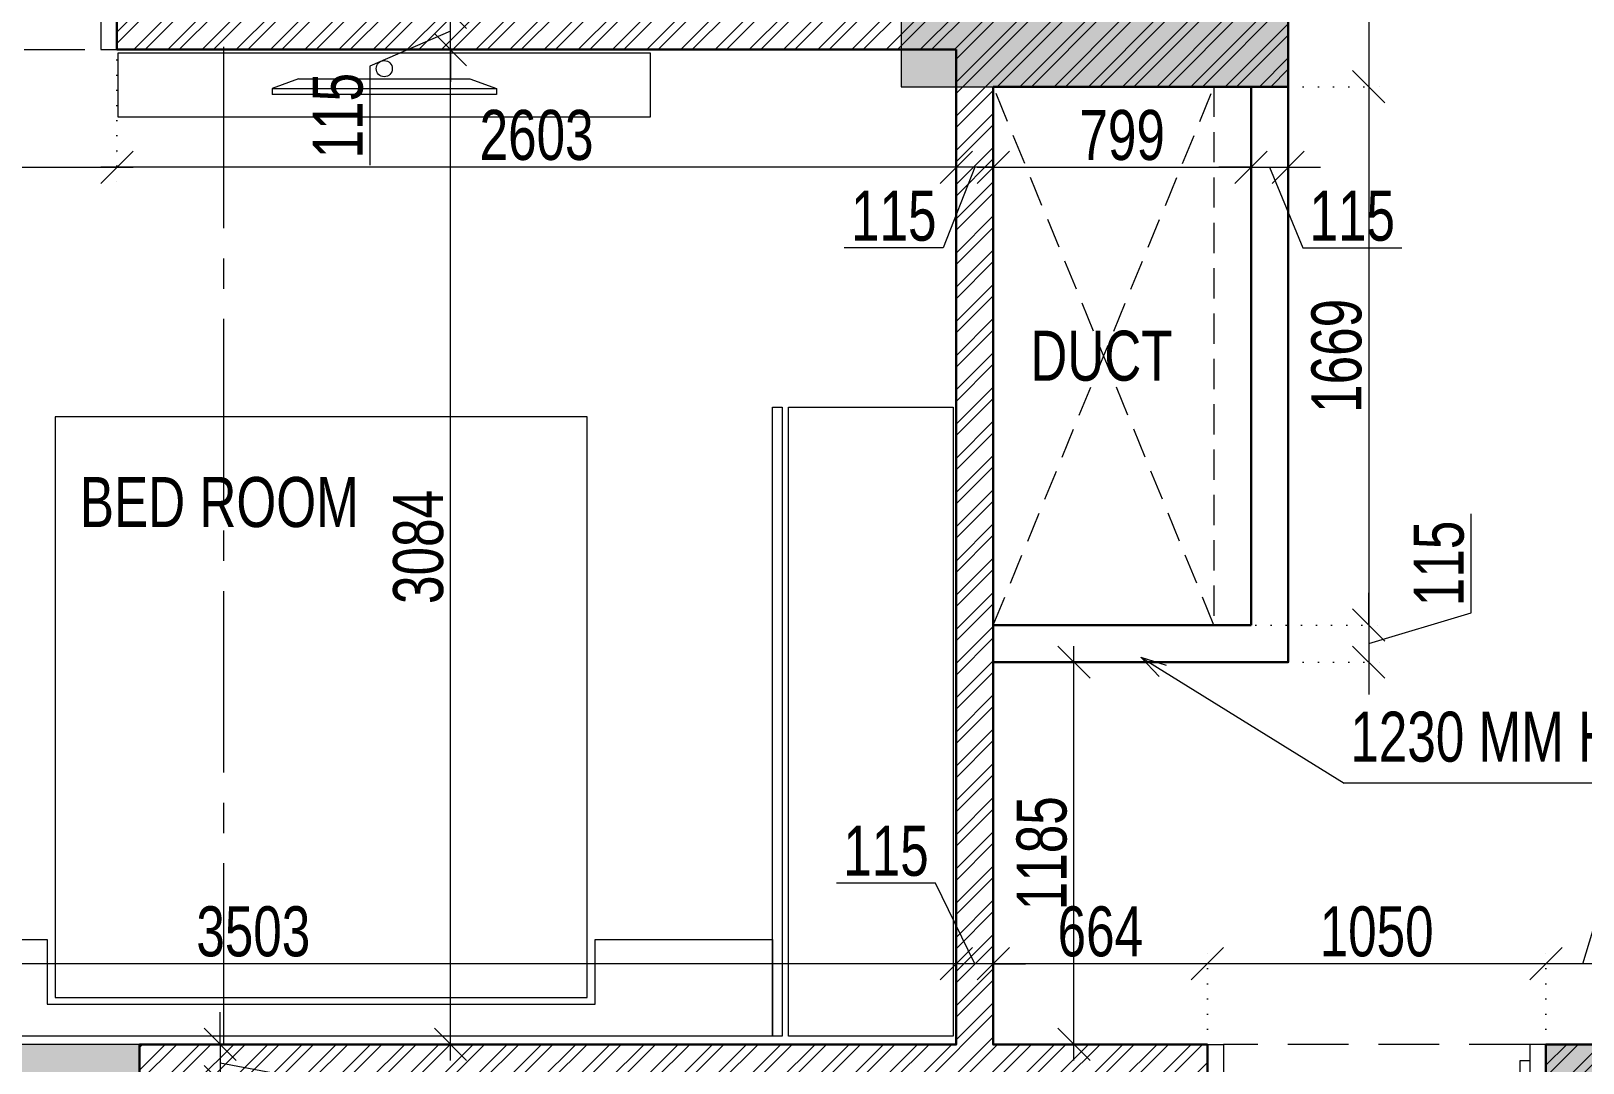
# Model space of a CAD drawing. Header units: inches. Extents: x 785882 to 928568, y 496782 to 576896.
# Drawn here: x 868836 to 873649, y 542345 to 545544 of the extents above; entities that cross this region are included whole.
import ezdxf
from ezdxf.enums import TextEntityAlignment as Align

# ---------------------------------------------------------------- set-up
doc = ezdxf.new("R2010")
doc.units = ezdxf.units.IN
doc.header["$LTSCALE"] = 750
doc.header["$MEASUREMENT"] = 0
for name, pattern in [('CENTER', [2, 1.25, -0.25, 0.25, -0.25]), ('CENTER2', [1.125, 0.75, -0.125, 0.125, -0.125]), ('DOT', [0.25, 0, -0.25]), ('HIDDEN', [0.375, 0.25, -0.125]), ('HIDDEN2', [0.1875, 0.125, -0.0625])]:
    doc.linetypes.add(name, pattern=pattern)
for name, color, linetype, lineweight in [('COLUMN', 5, 'Continuous', 13), ('DIMENSION WORKING-MSA', 222, 'Continuous', 13), ('DOOR-MSA', 50, 'Continuous', 13), ('DOTTED LINE-MSA', 3, 'HIDDEN2', 13), ('ELE-01-MSA', 7, 'Continuous', 30), ('FURNITURE-MSA', 251, 'Continuous', 5), ('SECTION LINE', 14, 'CENTER', 9), ('TEXT DETAIL-MSA', 212, 'Continuous', 13), ('TEXT ROOM NAME-MSA', 210, 'Continuous', 13), ('WALL HATCH-MSA', 251, 'Continuous', 9), ('WALL-MSA', 32, 'Continuous', 30), ('WINDOW-MSA', 50, 'Continuous', 13)]:
    doc.layers.add(name, color=color, linetype=linetype, lineweight=lineweight)
doc.layers.add('R.C.C HATCH-MSA', color=250, linetype='Continuous')
doc.styles.add('125', font='swisscl.ttf', dxfattribs={"height": 125})
doc.styles.add('AR', font='swisscl.ttf')
doc.styles.add('ARIAL', font='swisscl.ttf', dxfattribs={"height": 360})
doc.styles.add('Arial-Reg', font='swisscl.ttf', dxfattribs={"height": 155})
doc.styles.add('MtXpl_Swis721_LtCn_B', font='swisscl.ttf')
doc.dimstyles.new('100 K.T', dxfattribs={"dimtxt": 360, "dimasz": 80, "dimexe": 0.18, "dimexo": 0.0625, "dimgap": 1, "dimtad": 1, "dimdec": 0, "dimzin": 0, "dimdsep": 46, "dimtxsty": 'ARIAL', "dimblk": 'DOT', "dimcen": 0.09, "dimse1": 1, "dimse2": 1, "dimclrd": 50, "dimclrt": 256, "dimadec": 0, "dimazin": 0, "dimtfac": 1, "dimtdec": 0, "dimtofl": 0, "dimtmove": 1, "dimatfit": 0, "dimfxl": 1, "dimtolj": 1, "dimtzin": 0, "dimlwd": -1, "dimarcsym": 0})
doc.dimstyles.new('WORKING DIM', dxfattribs={"dimtxt": 155, "dimasz": 100, "dimexe": 50, "dimexo": 0, "dimgap": 20, "dimtad": 1, "dimdec": 0, "dimzin": 0, "dimdsep": 46, "dimtxsty": 'AR', "dimblk": 'OBLIQUE', "dimcen": 0.09, "dimdle": 50, "dimclrd": 256, "dimclre": 250, "dimclrt": 256, "dimadec": 0, "dimazin": 0, "dimtfac": 1, "dimtdec": 0, "dimtofl": 0, "dimtmove": 1, "dimatfit": 0, "dimfxl": 1, "dimtolj": 1, "dimtzin": 0, "dimlwd": -1, "dimlwe": -1, "dimarcsym": 0})

# ---------------------------------------------------------------- blocks, each defined once
blk = doc.blocks.new('BLOCK-G & H TYPICAL COLOUMN')
at = {"layer": 'R.C.C HATCH-MSA'}
h = blk.add_hatch(color=256, dxfattribs=at)
h.dxf.hatch_style = 1
h.paths.add_polyline_path([(172697.62, -104207.75), (172688.57, -104207.75), (172688.57, -104255), (172697.62, -104255)])
h.paths.add_polyline_path([(172327.12, -104207.75), (172336.18, -104207.75), (172336.18, -104255), (172327.12, -104255)])
h.paths.add_polyline_path([(172819.88, -104207.75), (172819.88, -104216.81), (172867.12, -104216.81), (172867.12, -104207.75)])
h.paths.add_polyline_path([(172204.87, -104207.75), (172204.87, -104216.81), (172157.62, -104216.81), (172157.62, -104207.75)])
h.paths.add_polyline_path([(172561.18, -104240.06), (172552.12, -104240.06), (172552.12, -104287.31), (172561.18, -104287.31)])
h.paths.add_polyline_path([(172463.57, -104240.06), (172472.62, -104240.06), (172472.62, -104287.31), (172463.57, -104287.31)])
h.paths.add_polyline_path([(172177.87, -104422.2), (172177.87, -104431.25), (172130.62, -104431.25), (172130.62, -104422.2)])
h.paths.add_polyline_path([(172894.12, -104422.2), (172894.12, -104431.25), (172846.88, -104431.25), (172846.88, -104422.2)])
h.paths.add_polyline_path([(172336.12, -104486.75), (172336.12, -104495.81), (172288.87, -104495.81), (172288.87, -104486.75)])
h.paths.add_polyline_path([(172202.62, -104543.75), (172202.62, -104552.81), (172155.37, -104552.81), (172155.37, -104543.75)])
h.paths.add_polyline_path([(172822.13, -104543.75), (172822.13, -104552.81), (172869.37, -104552.81), (172869.37, -104543.75)])
h.paths.add_polyline_path([(172516.9, -104495.81), (172507.85, -104495.81), (172507.85, -104448.56), (172516.9, -104448.56)])
h.paths.add_polyline_path([(172697.62, -104104.25), (172688.57, -104104.25), (172688.57, -104057.01), (172697.62, -104057.01)])
h.paths.add_polyline_path([(172327.12, -104104.25), (172336.18, -104104.25), (172336.18, -104057.01), (172327.12, -104057.01)])
h.paths.add_polyline_path([(172819.88, -104104.25), (172819.88, -104095.2), (172867.12, -104095.2), (172867.12, -104104.25)])
h.paths.add_polyline_path([(172204.87, -104104.25), (172204.87, -104095.2), (172157.62, -104095.2), (172157.62, -104104.25)])
h.paths.add_polyline_path([(172561.18, -104071.94), (172552.12, -104071.94), (172552.12, -104024.7), (172561.18, -104024.7)])
h.paths.add_polyline_path([(172463.57, -104071.94), (172472.62, -104071.94), (172472.62, -104024.7), (172463.57, -104024.7)])
h.paths.add_polyline_path([(172177.87, -103889.81), (172177.87, -103880.75), (172130.62, -103880.75), (172130.62, -103889.81)])
h.paths.add_polyline_path([(172894.12, -103889.81), (172894.12, -103880.75), (172846.88, -103880.75), (172846.88, -103889.81)])
h.paths.add_polyline_path([(172336.12, -103825.25), (172336.12, -103816.2), (172288.87, -103816.2), (172288.87, -103825.25)])
h.paths.add_polyline_path([(172202.62, -103768.25), (172202.62, -103759.2), (172155.37, -103759.2), (172155.37, -103768.25)])
h.paths.add_polyline_path([(172822.13, -103768.25), (172822.13, -103759.2), (172869.37, -103759.2), (172869.37, -103768.25)])
h.paths.add_polyline_path([(172516.9, -103816.2), (172507.85, -103816.2), (172507.85, -103863.44), (172516.9, -103863.44)])
h.paths.add_polyline_path([(172548.37, -103699.31), (172548.37, -103690.25), (172595.62, -103690.25), (172595.62, -103699.31)])
h.paths.add_polyline_path([(172476.37, -103699.31), (172476.37, -103690.25), (172429.13, -103690.25), (172429.13, -103699.31)])
h.paths.add_polyline_path([(172726.82, -103612.31), (172726.82, -103603.25), (172774.06, -103603.25), (172774.06, -103612.31)])
h.paths.add_polyline_path([(172297.93, -103612.31), (172297.93, -103603.25), (172250.69, -103603.25), (172250.69, -103612.31)])
h.paths.add_polyline_path([(172920.37, -103523.81), (172920.37, -103514.75), (172857.56, -103514.75), (172857.56, -103523.81)])
h.paths.add_polyline_path([(172104.37, -103523.81), (172104.37, -103514.75), (172167.19, -103514.75), (172167.19, -103523.81)])
h.paths.add_polyline_path([(172476.37, -103492.94), (172467.32, -103492.94), (172467.32, -103445.7), (172476.37, -103445.7)])
h.paths.add_polyline_path([(172548.37, -103492.94), (172557.43, -103492.94), (172557.43, -103445.7), (172548.37, -103445.7)])
h.paths.add_polyline_path([(172663.43, -103454.75), (172759.5, -103454.75), (172759.5, -103349.7), (172663.43, -103349.7), (172663.43, -103358.75), (172750.44, -103358.75), (172750.44, -103445.7), (172663.43, -103445.7)])
h.paths.add_polyline_path([(172361.32, -103454.75), (172265.25, -103454.75), (172265.25, -103349.7), (172361.32, -103349.7), (172361.32, -103358.75), (172274.31, -103358.75), (172274.31, -103445.7), (172361.32, -103445.7)])
h.paths.add_polyline_path([(172428.37, -103358.75), (172419.32, -103358.75), (172419.32, -103311.51), (172428.37, -103311.51)])
h.paths.add_polyline_path([(172428.37, -103132.74), (172419.32, -103132.74), (172419.32, -103179.99), (172428.37, -103179.99)])
h.paths.add_polyline_path([(172151.62, -103286.75), (172151.62, -103277.7), (172104.37, -103277.7), (172104.37, -103286.75)])
h.paths.add_polyline_path([(172245.43, -103162.74), (172245.43, -103153.68), (172198.19, -103153.68), (172198.19, -103162.74)])
h.paths.add_polyline_path([(172428.37, -103021.25), (172419.32, -103021.25), (172419.32, -103068.5), (172428.37, -103068.5)])
h.paths.add_polyline_path([(172245.43, -102997.25), (172236.37, -102997.25), (172236.37, -103044.5), (172245.43, -103044.5)])
h.paths.add_polyline_path([(172104.37, -102997.25), (172104.37, -103006.31), (172151.62, -103006.31), (172151.62, -102997.25)])
h.paths.add_polyline_path([(172596.37, -103358.75), (172605.43, -103358.75), (172605.43, -103311.51), (172596.37, -103311.51)])
h.paths.add_polyline_path([(172596.37, -103132.74), (172605.43, -103132.74), (172605.43, -103179.99), (172596.37, -103179.99)])
h.paths.add_polyline_path([(172873.13, -103286.75), (172873.13, -103277.7), (172920.37, -103277.7), (172920.37, -103286.75)])
h.paths.add_polyline_path([(172779.32, -103162.74), (172779.32, -103153.68), (172826.56, -103153.68), (172826.56, -103162.74)])
h.paths.add_polyline_path([(172596.37, -103021.25), (172605.43, -103021.25), (172605.43, -103068.5), (172596.37, -103068.5)])
h.paths.add_polyline_path([(172779.32, -102997.25), (172788.37, -102997.25), (172788.37, -103044.5), (172779.32, -103044.5)])
h.paths.add_polyline_path([(172920.37, -102997.25), (172920.37, -103006.31), (172873.13, -103006.31), (172873.13, -102997.25)])
h.paths.add_polyline_path([(172548.37, -104612.7), (172548.37, -104621.75), (172595.62, -104621.75), (172595.62, -104612.7)])
h.paths.add_polyline_path([(172476.37, -104612.7), (172476.37, -104621.75), (172429.13, -104621.75), (172429.13, -104612.7)])
h.paths.add_polyline_path([(172297.93, -104699.7), (172297.93, -104708.75), (172250.69, -104708.75), (172250.69, -104699.7)])
h.paths.add_polyline_path([(172104.37, -104788.2), (172104.37, -104797.25), (172167.19, -104797.25), (172167.19, -104788.2)])
h.paths.add_polyline_path([(172726.82, -104699.7), (172726.82, -104708.75), (172774.06, -104708.75), (172774.06, -104699.7)])
h.paths.add_polyline_path([(172920.37, -104788.2), (172920.37, -104797.25), (172857.56, -104797.25), (172857.56, -104788.2)])
h.paths.add_polyline_path([(172476.37, -104819.06), (172467.32, -104819.06), (172467.32, -104866.31), (172476.37, -104866.31)])
h.paths.add_polyline_path([(172548.37, -104819.06), (172557.43, -104819.06), (172557.43, -104866.31), (172548.37, -104866.31)])
h.paths.add_polyline_path([(172663.43, -104857.25), (172759.5, -104857.25), (172759.5, -104962.31), (172663.43, -104962.31), (172663.43, -104953.25), (172750.44, -104953.25), (172750.44, -104866.31), (172663.43, -104866.31)])
h.paths.add_polyline_path([(172361.32, -104857.25), (172265.25, -104857.25), (172265.25, -104962.31), (172361.32, -104962.31), (172361.32, -104953.25), (172274.31, -104953.25), (172274.31, -104866.31), (172361.32, -104866.31)])
h.paths.add_polyline_path([(172428.37, -104953.25), (172419.32, -104953.25), (172419.32, -105000.5), (172428.37, -105000.5)])
h.paths.add_polyline_path([(172428.37, -105178.31), (172419.32, -105178.31), (172419.32, -105131.06), (172428.37, -105131.06)])
h.paths.add_polyline_path([(172151.62, -105025.25), (172151.62, -105034.31), (172104.37, -105034.31), (172104.37, -105025.25)])
h.paths.add_polyline_path([(172245.43, -105072.5), (172236.37, -105072.5), (172236.37, -105025.25), (172245.43, -105025.25)])
h.paths.add_polyline_path([(172428.37, -105290.75), (172419.32, -105290.75), (172419.32, -105243.51), (172428.37, -105243.51)])
h.paths.add_polyline_path([(172245.43, -105314.75), (172236.37, -105314.75), (172236.37, -105267.51), (172245.43, -105267.51)])
h.paths.add_polyline_path([(172104.37, -105277.35), (172113.43, -105277.35), (172113.43, -105314.75), (172104.37, -105314.75)])
h.paths.add_polyline_path([(172596.37, -104953.25), (172605.43, -104953.25), (172605.43, -105000.5), (172596.37, -105000.5)])
h.paths.add_polyline_path([(172596.37, -105178.31), (172605.43, -105178.31), (172605.43, -105131.06), (172596.37, -105131.06)])
h.paths.add_polyline_path([(172873.13, -105025.25), (172873.13, -105034.31), (172920.37, -105034.31), (172920.37, -105025.25)])
h.paths.add_polyline_path([(172788.37, -105025.25), (172779.32, -105025.25), (172779.32, -105072.5), (172788.37, -105072.5)])
h.paths.add_polyline_path([(172596.37, -105290.75), (172605.43, -105290.75), (172605.43, -105243.51), (172596.37, -105243.51)])
h.paths.add_polyline_path([(172779.32, -105314.75), (172788.37, -105314.75), (172788.37, -105267.51), (172779.32, -105267.51)])
h.paths.add_polyline_path([(172911.32, -105314.75), (172920.37, -105314.75), (172920.37, -105277.35), (172911.32, -105277.35)])
h.paths.add_polyline_path([(172688.63, -104486.75), (172688.63, -104495.81), (172735.87, -104495.81), (172735.87, -104486.75)])
h.paths.add_polyline_path([(172688.63, -103825.25), (172688.63, -103816.2), (172735.87, -103816.2), (172735.87, -103825.25)])
at = {"layer": 'COLUMN'}
for points in [[(172476.37, -103699.31), (172476.37, -103690.25), (172429.13, -103690.25), (172429.13, -103699.31)], [(172336.12, -103825.25), (172336.12, -103816.2), (172288.87, -103816.2), (172288.87, -103825.25)], [(172516.9, -103816.2), (172507.85, -103816.2), (172507.85, -103863.44), (172516.9, -103863.44)]]:
    blk.add_lwpolyline(points, close=True, dxfattribs=at)
blk = doc.blocks.new('_Dot')
at = {"linetype": 'ByBlock', "lineweight": -2}
blk.add_line((-0.5, 0), (-1, 0), dxfattribs=at)
at = {"linetype": 'ByBlock', "const_width": 0.5}
blk.add_lwpolyline([(-0.25, 0, 1), (0.25, 0, 1)], format="xyb", close=True, dxfattribs=at)
blk = doc.blocks.new('G$C7997B730')
at = {"layer": 'FURNITURE-MSA'}
for p, q in [((36, 1324.9, 0), (0, 1324.9, 0)), ((0, 1324.9, 0), (0, 0, 0)), ((36, 1324.9, 0), (0, 1324.9, 0)), ((92.7, 1168.8, 0), (36, 1324.9, 0)), ((36, 0, 0), (36, 1324.9, 0)), ((92.7, 1168.8, 0), (36, 1324.9, 0)), ((92.7, 156.1, 0), (92.7, 1168.8, 0)), ((92.7, 156.1, 0), (36, 0, 0)), ((36, 0, 0), (0, 0, 0))]:
    blk.add_line(p, q, dxfattribs=at)
blk = doc.blocks.new('A$Caebde61c')
at = {"layer": 'FURNITURE-MSA'}
for points in [[(5820.4, -17927.2), (5820.4, -17727.2), (7470.4, -17727.2), (7470.4, -17927.2)], [(7274.4, -20656.2), (7274.4, -18856.2), (5624.4, -18856.2), (5624.4, -20656.2)], [(7879.4, -18826.2), (7879.4, -20776.2), (7849.4, -20776.2), (7849.4, -18826.2)], [(8409.4, -18826.2), (8409.4, -20776.2), (7899.4, -20776.2), (7899.4, -18826.2)], [(5599.4, -20676.2), (7299.4, -20676.2), (7299.4, -20476.2), (7849.4, -20476.2), (7849.4, -20776.2), (5076.6, -20776.2), (5076.6, -20476.2), (5599.4, -20476.2)]]:
    blk.add_lwpolyline(points, close=True, dxfattribs=at)
blk.add_circle((6645.4, -17776.3, 0), 25, dxfattribs=at)
at = {"layer": 'FURNITURE-MSA', "xscale": -0.5248800000000008, "yscale": 0.5248800000000008, "zscale": 0.5248800000000007, "rotation": 270.0000000000001}
blk.add_blockref('G$C7997B730', (6297.7, -17856.9, 0), dxfattribs=at)
blk = doc.blocks.new('A$C37e82350')
at = {"layer": 'SECTION LINE', "linetype": 'CENTER2'}
blk.add_lwpolyline([(-2541.6, -2026.8), (-2541.6, -2083.3), (61391, -2083.3), (61391, -2039.2)], dxfattribs=at)
blk = doc.blocks.new('A$C16cd5f5f')
at = {"layer": 'WINDOW-MSA', "ltscale": 5000}
for points in [[(50, 50), (50, 850), (80, 850), (80, 50)], [(0, 0), (50, 0), (50, 115), (0, 115)], [(900, 0), (850, 0), (850, 115), (900, 115)]]:
    blk.add_lwpolyline(points, close=True, dxfattribs=at)
at = {"layer": 'WINDOW-MSA', "linetype": 'HIDDEN'}
for points in [[(50, 115), (850, 115)], [(50, 0), (850, 0)]]:
    blk.add_lwpolyline(points, dxfattribs=at)
blk = doc.blocks.new('A$C0454f6c0')
at = {"layer": 'WINDOW-MSA', "ltscale": 5000}
for points in [[(0, 1050), (0, 1000), (-115, 1000), (-115, 1050)], [(0, 0), (0, 50), (-115, 50), (-115, 0)]]:
    blk.add_lwpolyline(points, close=True, dxfattribs=at)
at = {"layer": 'WINDOW-MSA', "linetype": 'HIDDEN', "elevation": 0}
blk.add_lwpolyline([(-115, 1000), (-115, 50)], dxfattribs=at)
at = {"layer": 'WINDOW-MSA', "linetype": 'HIDDEN'}
blk.add_lwpolyline([(0, 50), (0, 1000)], dxfattribs=at)
at = {"layer": 'WINDOW-MSA', "ltscale": 5000, "elevation": 0}
blk.add_lwpolyline([(-50, 50), (-1000, 50), (-1000, 80), (-50, 80)], close=True, dxfattribs=at)
blk = doc.blocks.new('_Oblique')
at = {"color": 0, "linetype": 'ByBlock', "lineweight": -2}
blk.add_line((-0.5, -0.5), (0.5, 0.5), dxfattribs=at)
blk = doc.blocks.new('*D1963')
at = {"layer": 'Defpoints', "color": 0, "ltscale": 0.25, "transparency": 16777216}
for p in [(869422.2, 542402.8), (869422.2, 542287.8), (869422.2, 542287.8)]:
    blk.add_point(p, dxfattribs=at)
at = {"layer": 'DIMENSION WORKING-MSA', "ltscale": 0.25, "transparency": 16777216}
for p, q in [((869422.2, 542402.8), (869422.2, 542502.8)), ((869422.2, 542402.8), (869422.2, 542287.8)), ((869422.2, 542345.3), (869922.2, 542251.1)), ((869422.2, 542287.8), (869422.2, 542187.8)), ((869922.2, 542251.1), (869922.2, 541944.2))]:
    blk.add_line(p, q, dxfattribs=at)
at = {"layer": 'DIMENSION WORKING-MSA', "color": 250, "linetype": 'DOT', "ltscale": 0.25, "transparency": 16777216}
for p, q in [((869422.2, 542402.8), (869472.2, 542402.8)), ((869422.2, 542287.8), (869472.2, 542287.8))]:
    blk.add_line(p, q, dxfattribs=at)
at = {"layer": 'DIMENSION WORKING-MSA', "ltscale": 0.25, "transparency": 16777216, "xscale": 100, "yscale": 100, "zscale": 100}
for p, rotation in [((869422.2, 542402.8), 270), ((869422.2, 542287.8), 90)]:
    blk.add_blockref('_Oblique', p, dxfattribs=dict(at, rotation=rotation))
at = {"layer": 'DIMENSION WORKING-MSA', "ltscale": 0.25, "transparency": 16777216, "insert": (869823.1, 542097.7), "char_height": 155, "attachment_point": 5, "rotation": 90, "style": 'AR'}
blk.add_mtext('\\A1;115', dxfattribs=at)
blk = doc.blocks.new('*D1986')
at = {"layer": 'Defpoints', "color": 0, "ltscale": 0.25, "transparency": 16777216}
for p in [(872484.1, 542652.8), (872484.1, 542402.8), (873534.1, 542402.8)]:
    blk.add_point(p, dxfattribs=at)
at = {"layer": 'DIMENSION WORKING-MSA', "color": 250, "linetype": 'DOT', "ltscale": 0.25, "transparency": 16777216}
for p, q in [((872484.1, 542402.8), (872484.1, 542702.8)), ((873534.1, 542402.8), (873534.1, 542702.8))]:
    blk.add_line(p, q, dxfattribs=at)
at = {"layer": 'DIMENSION WORKING-MSA', "ltscale": 0.25, "transparency": 16777216}
blk.add_line((873584.1, 542652.8), (872434.1, 542652.8), dxfattribs=at)
at = {"layer": 'DIMENSION WORKING-MSA', "ltscale": 0.25, "transparency": 16777216, "xscale": 100, "yscale": 100, "zscale": 100, "rotation": 180}
blk.add_blockref('_Oblique', (872484.1, 542652.8), dxfattribs=at)
at = {"layer": 'DIMENSION WORKING-MSA', "ltscale": 0.25, "transparency": 16777216, "xscale": 100, "yscale": 100, "zscale": 100}
blk.add_blockref('_Oblique', (873534.1, 542652.8), dxfattribs=at)
at = {"layer": 'DIMENSION WORKING-MSA', "ltscale": 0.25, "transparency": 16777216, "insert": (873009.1, 542752.1), "char_height": 155, "attachment_point": 5, "style": 'AR'}
blk.add_mtext('\\A1;1050', dxfattribs=at)
blk = doc.blocks.new('*D1987')
at = {"layer": 'Defpoints', "color": 0, "ltscale": 0.25, "transparency": 16777216}
for p in [(871820.3, 542652.8), (871820.3, 542652.8), (872484.1, 542402.8)]:
    blk.add_point(p, dxfattribs=at)
at = {"layer": 'DIMENSION WORKING-MSA', "color": 250, "linetype": 'DOT', "ltscale": 0.25, "transparency": 16777216}
for p, q in [((871820.3, 542652.8), (871820.3, 542702.8)), ((872484.1, 542402.8), (872484.1, 542702.8))]:
    blk.add_line(p, q, dxfattribs=at)
at = {"layer": 'DIMENSION WORKING-MSA', "ltscale": 0.25, "transparency": 16777216}
blk.add_line((872534.1, 542652.8), (871770.3, 542652.8), dxfattribs=at)
at = {"layer": 'DIMENSION WORKING-MSA', "ltscale": 0.25, "transparency": 16777216, "xscale": 100, "yscale": 100, "zscale": 100, "rotation": 180}
blk.add_blockref('_Oblique', (871820.3, 542652.8), dxfattribs=at)
at = {"layer": 'DIMENSION WORKING-MSA', "ltscale": 0.25, "transparency": 16777216, "xscale": 100, "yscale": 100, "zscale": 100}
blk.add_blockref('_Oblique', (872484.1, 542652.8), dxfattribs=at)
at = {"layer": 'DIMENSION WORKING-MSA', "ltscale": 0.25, "transparency": 16777216, "insert": (872152.2, 542752.1), "char_height": 155, "attachment_point": 5, "style": 'AR'}
blk.add_mtext('\\A1;664', dxfattribs=at)
blk = doc.blocks.new('*D1988')
at = {"layer": 'Defpoints', "color": 0, "ltscale": 0.25, "transparency": 16777216}
for p in [(871705.3, 542652.8), (871705.3, 542402.8), (871820.3, 542402.8)]:
    blk.add_point(p, dxfattribs=at)
at = {"layer": 'DIMENSION WORKING-MSA', "ltscale": 0.25, "transparency": 16777216}
for p, q in [((871640.8, 542902.8), (871334, 542902.8)), ((871762.8, 542652.8), (871640.8, 542902.8)), ((871705.3, 542652.8), (871605.3, 542652.8)), ((871820.3, 542652.8), (871705.3, 542652.8)), ((871820.3, 542652.8), (871920.3, 542652.8))]:
    blk.add_line(p, q, dxfattribs=at)
at = {"layer": 'DIMENSION WORKING-MSA', "color": 250, "linetype": 'DOT', "ltscale": 0.25, "transparency": 16777216}
for p, q in [((871705.3, 542402.8), (871705.3, 542702.8)), ((871820.3, 542402.8), (871820.3, 542702.8))]:
    blk.add_line(p, q, dxfattribs=at)
at = {"layer": 'DIMENSION WORKING-MSA', "ltscale": 0.25, "transparency": 16777216, "xscale": 100, "yscale": 100, "zscale": 100}
blk.add_blockref('_Oblique', (871705.3, 542652.8), dxfattribs=at)
at = {"layer": 'DIMENSION WORKING-MSA', "ltscale": 0.25, "transparency": 16777216, "xscale": 100, "yscale": 100, "zscale": 100, "rotation": 180}
blk.add_blockref('_Oblique', (871820.3, 542652.8), dxfattribs=at)
at = {"layer": 'DIMENSION WORKING-MSA', "ltscale": 0.25, "transparency": 16777216, "insert": (871487.4, 543001.8), "char_height": 155, "attachment_point": 5, "style": 'AR'}
blk.add_mtext('\\A1;115', dxfattribs=at)
blk = doc.blocks.new('*D1989')
at = {"layer": 'Defpoints', "color": 0, "ltscale": 0.25, "transparency": 16777216}
for p in [(868202.2, 542652.8), (868202.2, 542402.8), (871705.3, 542402.8)]:
    blk.add_point(p, dxfattribs=at)
at = {"layer": 'DIMENSION WORKING-MSA', "color": 250, "linetype": 'DOT', "ltscale": 0.25, "transparency": 16777216}
for p, q in [((868202.2, 542402.8), (868202.2, 542702.8)), ((871705.3, 542402.8), (871705.3, 542702.8))]:
    blk.add_line(p, q, dxfattribs=at)
at = {"layer": 'DIMENSION WORKING-MSA', "ltscale": 0.25, "transparency": 16777216}
blk.add_line((871755.3, 542652.8), (868152.2, 542652.8), dxfattribs=at)
at = {"layer": 'DIMENSION WORKING-MSA', "ltscale": 0.25, "transparency": 16777216, "xscale": 100, "yscale": 100, "zscale": 100, "rotation": 180}
blk.add_blockref('_Oblique', (868202.2, 542652.8), dxfattribs=at)
at = {"layer": 'DIMENSION WORKING-MSA', "ltscale": 0.25, "transparency": 16777216, "xscale": 100, "yscale": 100, "zscale": 100}
blk.add_blockref('_Oblique', (871705.3, 542652.8), dxfattribs=at)
at = {"layer": 'DIMENSION WORKING-MSA', "ltscale": 0.25, "transparency": 16777216, "insert": (869525.1, 542752.2), "char_height": 155, "attachment_point": 5, "style": 'AR'}
blk.add_mtext('\\A1;3503', dxfattribs=at)
blk = doc.blocks.new('*D1941')
at = {"layer": 'Defpoints', "color": 0, "ltscale": 0.25, "transparency": 16777216}
for p in [(870136.8, 545486.8), (870136.8, 545486.8), (870136.8, 542402.8)]:
    blk.add_point(p, dxfattribs=at)
at = {"layer": 'DIMENSION WORKING-MSA', "ltscale": 0.25, "transparency": 16777216}
blk.add_line((870136.8, 542352.8), (870136.8, 545536.8), dxfattribs=at)
at = {"layer": 'DIMENSION WORKING-MSA', "color": 250, "linetype": 'DOT', "ltscale": 0.25, "transparency": 16777216}
for p, q in [((870136.8, 545486.8), (870186.8, 545486.8)), ((870136.8, 542402.8), (870186.8, 542402.8))]:
    blk.add_line(p, q, dxfattribs=at)
at = {"layer": 'DIMENSION WORKING-MSA', "ltscale": 0.25, "transparency": 16777216, "xscale": 100, "yscale": 100, "zscale": 100}
for p, rotation in [((870136.8, 545486.8), 90), ((870136.8, 542402.8), 270)]:
    blk.add_blockref('_Oblique', p, dxfattribs=dict(at, rotation=rotation))
at = {"layer": 'DIMENSION WORKING-MSA', "ltscale": 0.25, "transparency": 16777216, "insert": (870037.3, 543944.8), "char_height": 155, "attachment_point": 5, "rotation": 90, "style": 'AR'}
blk.add_mtext('\\A1;3084', dxfattribs=at)
blk = doc.blocks.new('*D1942')
at = {"layer": 'Defpoints', "color": 0, "ltscale": 0.25, "transparency": 16777216}
for p in [(870136.8, 545601.8), (870136.8, 545601.8), (870136.8, 545486.8)]:
    blk.add_point(p, dxfattribs=at)
at = {"layer": 'DIMENSION WORKING-MSA', "ltscale": 0.25, "transparency": 16777216}
for p, q in [((870136.8, 545601.8), (870136.8, 545701.8)), ((870136.8, 545486.8), (870136.8, 545601.8)), ((870136.8, 545544.3), (869886.8, 545435.3)), ((870136.8, 545486.8), (870136.8, 545386.8)), ((869886.8, 545435.3), (869886.8, 545128.4))]:
    blk.add_line(p, q, dxfattribs=at)
at = {"layer": 'DIMENSION WORKING-MSA', "color": 250, "linetype": 'DOT', "ltscale": 0.25, "transparency": 16777216}
for p, q in [((870136.8, 545601.8), (870186.8, 545601.8)), ((870136.8, 545486.8), (870186.8, 545486.8))]:
    blk.add_line(p, q, dxfattribs=at)
at = {"layer": 'DIMENSION WORKING-MSA', "ltscale": 0.25, "transparency": 16777216, "xscale": 100, "yscale": 100, "zscale": 100}
for p, rotation in [((870136.8, 545601.8), 270), ((870136.8, 545486.8), 90)]:
    blk.add_blockref('_Oblique', p, dxfattribs=dict(at, rotation=rotation))
at = {"layer": 'DIMENSION WORKING-MSA', "ltscale": 0.25, "transparency": 16777216, "insert": (869787.7, 545281.9), "char_height": 155, "attachment_point": 5, "rotation": 90, "style": 'AR'}
blk.add_mtext('\\A1;115', dxfattribs=at)
blk = doc.blocks.new('*D1676')
at = {"layer": 'Defpoints', "color": 0, "ltscale": 0.25, "transparency": 16777216}
for p in [(872796.4, 547001.8), (872734.7, 545371.8), (872984.7, 545371.8)]:
    blk.add_point(p, dxfattribs=at)
at = {"layer": 'DIMENSION WORKING-MSA', "ltscale": 0.25, "transparency": 16777216}
blk.add_line((872984.7, 547051.8), (872984.7, 545321.8), dxfattribs=at)
at = {"layer": 'DIMENSION WORKING-MSA', "color": 250, "linetype": 'DOT', "ltscale": 0.25, "transparency": 16777216}
for p, q in [((872796.4, 547001.8), (873034.7, 547001.8)), ((872734.7, 545371.8), (873034.7, 545371.8))]:
    blk.add_line(p, q, dxfattribs=at)
at = {"layer": 'DIMENSION WORKING-MSA', "ltscale": 0.25, "transparency": 16777216, "xscale": 100, "yscale": 100, "zscale": 100}
for p, rotation in [((872984.7, 547001.8), 90), ((872984.7, 545371.8), 270)]:
    blk.add_blockref('_Oblique', p, dxfattribs=dict(at, rotation=rotation))
at = {"layer": 'DIMENSION WORKING-MSA', "ltscale": 0.25, "transparency": 16777216, "insert": (872885.2, 546186.8), "char_height": 155, "attachment_point": 5, "rotation": 90, "style": 'AR'}
blk.add_mtext('\\A1;1630', dxfattribs=at)
blk = doc.blocks.new('*D1677')
at = {"layer": 'Defpoints', "color": 0, "ltscale": 0.25, "transparency": 16777216}
for p in [(872734.7, 545371.8), (872634.7, 543702.8), (872984.7, 543702.8)]:
    blk.add_point(p, dxfattribs=at)
at = {"layer": 'DIMENSION WORKING-MSA', "ltscale": 0.25, "transparency": 16777216}
blk.add_line((872984.7, 545421.8), (872984.7, 543652.8), dxfattribs=at)
at = {"layer": 'DIMENSION WORKING-MSA', "color": 250, "linetype": 'DOT', "ltscale": 0.25, "transparency": 16777216}
for p, q in [((872734.7, 545371.8), (873034.7, 545371.8)), ((872634.7, 543702.8), (873034.7, 543702.8))]:
    blk.add_line(p, q, dxfattribs=at)
at = {"layer": 'DIMENSION WORKING-MSA', "ltscale": 0.25, "transparency": 16777216, "xscale": 100, "yscale": 100, "zscale": 100}
for p, rotation in [((872984.7, 545371.8), 90), ((872984.7, 543702.8), 270)]:
    blk.add_blockref('_Oblique', p, dxfattribs=dict(at, rotation=rotation))
at = {"layer": 'DIMENSION WORKING-MSA', "ltscale": 0.25, "transparency": 16777216, "insert": (872885.3, 544537.3), "char_height": 155, "attachment_point": 5, "rotation": 90, "style": 'AR'}
blk.add_mtext('\\A1;1669', dxfattribs=at)
blk = doc.blocks.new('*D1678')
at = {"layer": 'Defpoints', "color": 0, "ltscale": 0.25, "transparency": 16777216}
for p in [(872634.7, 543702.8), (872734.7, 543587.8), (872984.7, 543587.8)]:
    blk.add_point(p, dxfattribs=at)
at = {"layer": 'DIMENSION WORKING-MSA', "ltscale": 0.25, "transparency": 16777216}
for p, q in [((873301.9, 543740.4), (873301.9, 544047.3)), ((872984.7, 543702.8), (872984.7, 543802.8)), ((872984.7, 543645.3), (873301.9, 543740.4)), ((872984.7, 543702.8), (872984.7, 543587.8)), ((872984.7, 543587.8), (872984.7, 543487.8))]:
    blk.add_line(p, q, dxfattribs=at)
at = {"layer": 'DIMENSION WORKING-MSA', "color": 250, "linetype": 'DOT', "ltscale": 0.25, "transparency": 16777216}
for p, q in [((872634.7, 543702.8), (873034.7, 543702.8)), ((872734.7, 543587.8), (873034.7, 543587.8))]:
    blk.add_line(p, q, dxfattribs=at)
at = {"layer": 'DIMENSION WORKING-MSA', "ltscale": 0.25, "transparency": 16777216, "xscale": 100, "yscale": 100, "zscale": 100}
for p, rotation in [((872984.7, 543702.8), 270), ((872984.7, 543587.8), 90)]:
    blk.add_blockref('_Oblique', p, dxfattribs=dict(at, rotation=rotation))
at = {"layer": 'DIMENSION WORKING-MSA', "ltscale": 0.25, "transparency": 16777216, "insert": (873202.8, 543893.8), "char_height": 155, "attachment_point": 5, "rotation": 90, "style": 'AR'}
blk.add_mtext('\\A1;115', dxfattribs=at)
blk = doc.blocks.new('*D1679')
at = {"layer": 'Defpoints', "color": 0, "ltscale": 0.25, "transparency": 16777216}
for p in [(872070.3, 543587.8), (872070.3, 543587.8), (872070.3, 542402.8)]:
    blk.add_point(p, dxfattribs=at)
at = {"layer": 'DIMENSION WORKING-MSA', "ltscale": 0.25, "transparency": 16777216}
blk.add_line((872070.3, 542352.8), (872070.3, 543637.8), dxfattribs=at)
at = {"layer": 'DIMENSION WORKING-MSA', "color": 250, "linetype": 'DOT', "ltscale": 0.25, "transparency": 16777216}
for p, q in [((872070.3, 543587.8), (872120.3, 543587.8)), ((872070.3, 542402.8), (872120.3, 542402.8))]:
    blk.add_line(p, q, dxfattribs=at)
at = {"layer": 'DIMENSION WORKING-MSA', "ltscale": 0.25, "transparency": 16777216, "xscale": 100, "yscale": 100, "zscale": 100}
for p, rotation in [((872070.3, 543587.8), 90), ((872070.3, 542402.8), 270)]:
    blk.add_blockref('_Oblique', p, dxfattribs=dict(at, rotation=rotation))
at = {"layer": 'DIMENSION WORKING-MSA', "ltscale": 0.25, "transparency": 16777216, "insert": (871970.9, 542995.3), "char_height": 155, "attachment_point": 5, "rotation": 90, "style": 'AR'}
blk.add_mtext('\\A1;1185', dxfattribs=at)
blk = doc.blocks.new('*D1933')
at = {"layer": 'Defpoints', "color": 0, "ltscale": 0.25, "transparency": 16777216}
for p in [(868202.2, 545501.8), (869102.2, 545501.8), (869102.2, 545121.8)]:
    blk.add_point(p, dxfattribs=at)
at = {"layer": 'DIMENSION WORKING-MSA', "color": 250, "linetype": 'DOT', "ltscale": 0.25, "transparency": 16777216}
for p, q in [((868202.2, 545501.8), (868202.2, 545071.8)), ((869102.2, 545501.8), (869102.2, 545071.8))]:
    blk.add_line(p, q, dxfattribs=at)
at = {"layer": 'DIMENSION WORKING-MSA', "ltscale": 0.25, "transparency": 16777216}
blk.add_line((868152.2, 545121.8), (869152.2, 545121.8), dxfattribs=at)
at = {"layer": 'DIMENSION WORKING-MSA', "ltscale": 0.25, "transparency": 16777216, "xscale": 100, "yscale": 100, "zscale": 100, "rotation": 180}
blk.add_blockref('_Oblique', (868202.2, 545121.8), dxfattribs=at)
at = {"layer": 'DIMENSION WORKING-MSA', "ltscale": 0.25, "transparency": 16777216, "xscale": 100, "yscale": 100, "zscale": 100}
blk.add_blockref('_Oblique', (869102.2, 545121.8), dxfattribs=at)
at = {"layer": 'DIMENSION WORKING-MSA', "ltscale": 0.25, "transparency": 16777216, "insert": (868652.2, 545221.1), "char_height": 155, "attachment_point": 5, "style": 'AR'}
blk.add_mtext('\\A1;900', dxfattribs=at)
blk = doc.blocks.new('*D1934')
at = {"layer": 'Defpoints', "color": 0, "ltscale": 0.25, "transparency": 16777216}
for p in [(869102.2, 545121.8), (869102.2, 545121.8), (871705.3, 545121.8)]:
    blk.add_point(p, dxfattribs=at)
at = {"layer": 'DIMENSION WORKING-MSA', "color": 250, "linetype": 'DOT', "ltscale": 0.25, "transparency": 16777216}
for p, q in [((869102.2, 545121.8), (869102.2, 545171.8)), ((871705.3, 545121.8), (871705.3, 545171.8))]:
    blk.add_line(p, q, dxfattribs=at)
at = {"layer": 'DIMENSION WORKING-MSA', "ltscale": 0.25, "transparency": 16777216}
blk.add_line((871755.3, 545121.8), (869052.2, 545121.8), dxfattribs=at)
at = {"layer": 'DIMENSION WORKING-MSA', "ltscale": 0.25, "transparency": 16777216, "xscale": 100, "yscale": 100, "zscale": 100, "rotation": 180}
blk.add_blockref('_Oblique', (869102.2, 545121.8), dxfattribs=at)
at = {"layer": 'DIMENSION WORKING-MSA', "ltscale": 0.25, "transparency": 16777216, "xscale": 100, "yscale": 100, "zscale": 100}
blk.add_blockref('_Oblique', (871705.3, 545121.8), dxfattribs=at)
at = {"layer": 'DIMENSION WORKING-MSA', "ltscale": 0.25, "transparency": 16777216, "insert": (870403.7, 545221.2), "char_height": 155, "attachment_point": 5, "style": 'AR'}
blk.add_mtext('\\A1;2603', dxfattribs=at)
blk = doc.blocks.new('*D1667')
at = {"layer": 'Defpoints', "color": 0, "ltscale": 0.25, "transparency": 16777216}
for p in [(871705.3, 545121.8), (871705.3, 545121.8), (871820.3, 545121.8)]:
    blk.add_point(p, dxfattribs=at)
at = {"layer": 'DIMENSION WORKING-MSA', "color": 250, "linetype": 'DOT', "ltscale": 0.25, "transparency": 16777216}
for p, q in [((871705.3, 545121.8), (871705.3, 545171.8)), ((871820.3, 545121.8), (871820.3, 545171.8))]:
    blk.add_line(p, q, dxfattribs=at)
at = {"layer": 'DIMENSION WORKING-MSA', "ltscale": 0.25, "transparency": 16777216}
for p, q in [((871705.3, 545121.8), (871605.3, 545121.8)), ((871762.8, 545121.8), (871665.1, 544871.8)), ((871820.3, 545121.8), (871705.3, 545121.8)), ((871820.3, 545121.8), (871920.3, 545121.8)), ((871665.1, 544871.8), (871358.2, 544871.8))]:
    blk.add_line(p, q, dxfattribs=at)
at = {"layer": 'DIMENSION WORKING-MSA', "ltscale": 0.25, "transparency": 16777216, "xscale": 100, "yscale": 100, "zscale": 100}
blk.add_blockref('_Oblique', (871705.3, 545121.8), dxfattribs=at)
at = {"layer": 'DIMENSION WORKING-MSA', "ltscale": 0.25, "transparency": 16777216, "xscale": 100, "yscale": 100, "zscale": 100, "rotation": 180}
blk.add_blockref('_Oblique', (871820.3, 545121.8), dxfattribs=at)
at = {"layer": 'DIMENSION WORKING-MSA', "ltscale": 0.25, "transparency": 16777216, "insert": (871511.6, 544970.8), "char_height": 155, "attachment_point": 5, "style": 'AR'}
blk.add_mtext('\\A1;115', dxfattribs=at)
blk = doc.blocks.new('*D1668')
at = {"layer": 'Defpoints', "color": 0, "ltscale": 0.25, "transparency": 16777216}
for p in [(871820.3, 545121.8), (872619.7, 545121.8), (872619.7, 545121.8)]:
    blk.add_point(p, dxfattribs=at)
at = {"layer": 'DIMENSION WORKING-MSA', "color": 250, "linetype": 'DOT', "ltscale": 0.25, "transparency": 16777216}
for p, q in [((871820.3, 545121.8), (871820.3, 545171.8)), ((872619.7, 545121.8), (872619.7, 545171.8))]:
    blk.add_line(p, q, dxfattribs=at)
at = {"layer": 'DIMENSION WORKING-MSA', "ltscale": 0.25, "transparency": 16777216}
blk.add_line((871770.3, 545121.8), (872669.7, 545121.8), dxfattribs=at)
at = {"layer": 'DIMENSION WORKING-MSA', "ltscale": 0.25, "transparency": 16777216, "xscale": 100, "yscale": 100, "zscale": 100, "rotation": 180}
blk.add_blockref('_Oblique', (871820.3, 545121.8), dxfattribs=at)
at = {"layer": 'DIMENSION WORKING-MSA', "ltscale": 0.25, "transparency": 16777216, "xscale": 100, "yscale": 100, "zscale": 100}
blk.add_blockref('_Oblique', (872619.7, 545121.8), dxfattribs=at)
at = {"layer": 'DIMENSION WORKING-MSA', "ltscale": 0.25, "transparency": 16777216, "insert": (872220, 545221), "char_height": 155, "attachment_point": 5, "style": 'AR'}
blk.add_mtext('\\A1;799', dxfattribs=at)
blk = doc.blocks.new('*D1669')
at = {"layer": 'Defpoints', "color": 0, "ltscale": 0.25, "transparency": 16777216}
for p in [(872619.7, 545121.8), (872734.7, 545121.8), (872734.7, 545121.8)]:
    blk.add_point(p, dxfattribs=at)
at = {"layer": 'DIMENSION WORKING-MSA', "color": 250, "linetype": 'DOT', "ltscale": 0.25, "transparency": 16777216}
for p, q in [((872619.7, 545121.8), (872619.7, 545171.8)), ((872734.7, 545121.8), (872734.7, 545171.8))]:
    blk.add_line(p, q, dxfattribs=at)
at = {"layer": 'DIMENSION WORKING-MSA', "ltscale": 0.25, "transparency": 16777216}
for p, q in [((872619.7, 545121.8), (872519.7, 545121.8)), ((872619.7, 545121.8), (872734.7, 545121.8)), ((872677.2, 545121.8), (872780.1, 544871.8)), ((872734.7, 545121.8), (872834.7, 545121.8)), ((872780.1, 544871.8), (873087, 544871.8))]:
    blk.add_line(p, q, dxfattribs=at)
at = {"layer": 'DIMENSION WORKING-MSA', "ltscale": 0.25, "transparency": 16777216, "xscale": 100, "yscale": 100, "zscale": 100}
blk.add_blockref('_Oblique', (872619.7, 545121.8), dxfattribs=at)
at = {"layer": 'DIMENSION WORKING-MSA', "ltscale": 0.25, "transparency": 16777216, "xscale": 100, "yscale": 100, "zscale": 100, "rotation": 180}
blk.add_blockref('_Oblique', (872734.7, 545121.8), dxfattribs=at)
at = {"layer": 'DIMENSION WORKING-MSA', "ltscale": 0.25, "transparency": 16777216, "insert": (872933.6, 544970.8), "char_height": 155, "attachment_point": 5, "style": 'AR'}
blk.add_mtext('\\A1;115', dxfattribs=at)
blk = doc.blocks.new('*D1225')
at = {"layer": 'Defpoints', "color": 0, "ltscale": 0.25, "transparency": 16777216}
for p in [(873534.1, 542652.8), (873534.1, 542402.8), (873764.1, 542402.8)]:
    blk.add_point(p, dxfattribs=at)
at = {"layer": 'DIMENSION WORKING-MSA', "ltscale": 0.25, "transparency": 16777216}
for p, q in [((873649.1, 542652.8), (873696.9, 542812.2)), ((873696.9, 542812.2), (874007.6, 542812.2)), ((873534.1, 542652.8), (873434.1, 542652.8)), ((873764.1, 542652.8), (873534.1, 542652.8)), ((873764.1, 542652.8), (873864.1, 542652.8))]:
    blk.add_line(p, q, dxfattribs=at)
at = {"layer": 'DIMENSION WORKING-MSA', "color": 250, "linetype": 'DOT', "ltscale": 0.25, "transparency": 16777216}
for p, q in [((873534.1, 542402.8), (873534.1, 542702.8)), ((873764.1, 542402.8), (873764.1, 542702.8))]:
    blk.add_line(p, q, dxfattribs=at)
at = {"layer": 'DIMENSION WORKING-MSA', "ltscale": 0.25, "transparency": 16777216, "xscale": 100, "yscale": 100, "zscale": 100}
blk.add_blockref('_Oblique', (873534.1, 542652.8), dxfattribs=at)
at = {"layer": 'DIMENSION WORKING-MSA', "ltscale": 0.25, "transparency": 16777216, "xscale": 100, "yscale": 100, "zscale": 100, "rotation": 180}
blk.add_blockref('_Oblique', (873764.1, 542652.8), dxfattribs=at)
at = {"layer": 'DIMENSION WORKING-MSA', "ltscale": 0.25, "transparency": 16777216, "insert": (873852.3, 542911.7), "char_height": 155, "attachment_point": 5, "style": 'AR'}
blk.add_mtext('\\A1;230', dxfattribs=at)

msp = doc.modelspace()

# ---------------------------------------------------------------- hatches: boundary and pattern name
at = {"layer": 'WALL HATCH-MSA'}
h = msp.add_hatch(dxfattribs=at)
h.set_pattern_fill('ANSI32', color=256, scale=200)
h.set_pattern_definition([(45, (870743.25, 551742.76), (-53.033, 53.033), []), (45, (870778.61, 551742.76), (-53.033, 53.033), [])])
h.paths.add_polyline_path([(871454.7, 551698.5), (871454.7, 551813.5), (869812.2, 551813.5), (869812.2, 551698.5)], flags=17)
h.paths.add_polyline_path([(869102.2, 545601.8), (869102.2, 545486.8), (871705.3, 545486.8), (871705.3, 542402.8), (869172.2, 542402.8), (869172.2, 542287.8), (872484.1, 542287.8), (872484.1, 542402.8), (871820.3, 542402.8), (871820.3, 545371.8), (872734.7, 545371.8), (872734.7, 547001.8), (871744.8, 547001.8), (871744.8, 547498.5), (872734.7, 547498.5), (872734.7, 547613.5), (871744.8, 547613.5), (871744.8, 548363.5), (872734.7, 548363.5), (872734.7, 551813.5), (872504.7, 551813.5), (872504.7, 551698.5), (872619.7, 551698.5), (872619.7, 548478.5), (870371.8, 548478.5), (870371.8, 546351.8), (870486.8, 546351.8), (870486.8, 546886.8), (870979.8, 546886.8), (870979.8, 547001.8), (870486.8, 547001.8), (870486.8, 548363.5), (871629.8, 548363.5), (871629.8, 546886.8), (872619.7, 546886.8), (872619.7, 545601.8)])
h = msp.add_hatch(dxfattribs=at)
h.set_pattern_fill('ANSI32', color=256, scale=200)
h.set_pattern_definition([(45, (36968.9, 0), (-53.0330086, 53.0330086), []), (45, (37004.255, 0), (-53.0330086, 53.0330086), [])])
h.paths.add_polyline_path([(873591.6, 542287.8), (873591.6, 539227.8), (872199.1, 539227.8), (872199.1, 539112.8), (873591.6, 539112.8), (873591.6, 536991.9), (873289.4, 536991.9), (873289.4, 536876.9), (874008.7, 536876.9), (874008.7, 536991.9), (873706.6, 536991.9), (873706.6, 539112.8), (875099.1, 539112.8), (875099.1, 539227.8), (873706.6, 539227.8), (873706.6, 542287.8), (873764.1, 542287.8), (873764.1, 542402.8), (873534.1, 542402.8), (873534.1, 542287.8)])

# ---------------------------------------------------------------- linework, layer by layer
at = {"layer": 'DOTTED LINE-MSA'}
for p, q in [((872504.7, 543702.8), (871820.3, 545371.8)), ((871820.3, 543702.8), (872504.7, 545371.8)), ((872504.7, 545371.8), (872504.7, 543702.8))]:
    msp.add_line(p, q, dxfattribs=at)
at = {"layer": 'ELE-01-MSA'}
msp.add_line((872619.7, 545371.8), (872619.7, 543702.8), dxfattribs=at)
for points in [[(872734.7, 545371.8), (872734.7, 543587.8), (871820.3, 543587.8)], [(872619.7, 543702.8), (871820.3, 543702.8)]]:
    msp.add_lwpolyline(points, dxfattribs=at)
at = {"layer": 'WALL-MSA'}
for p, q in [((872734.7, 545371.8), (872734.7, 547001.8)), ((869102.2, 545601.8), (869102.2, 545486.8)), ((869102.2, 545486.8), (871705.3, 545486.8)), ((871705.3, 542402.8), (871705.3, 545486.8)), ((871820.3, 545371.8), (872734.7, 545371.8)), ((871820.3, 542402.8), (871820.3, 545371.8)), ((869172.2, 542402.8), (871705.3, 542402.8)), ((869172.2, 542287.8), (869172.2, 542402.8)), ((871820.3, 542402.8), (872484.1, 542402.8)), ((872484.1, 542402.8), (872484.1, 542287.8)), ((873534.1, 542402.8), (873534.1, 542287.8)), ((873534.1, 542402.8), (873764.1, 542402.8))]:
    msp.add_line(p, q, dxfattribs=at)

# ---------------------------------------------------------------- block references
at = {"color": 2, "rotation": 270}
msp.add_blockref('A$C37e82350', (871515.5, 563204), dxfattribs=at)
at = {"layer": 'COLUMN', "xscale": 25.4, "yscale": 25.4, "zscale": 25.4}
msp.add_blockref('BLOCK-G & H TYPICAL COLOUMN', (-3508165.2, 3179334.2), dxfattribs=at)
at = {"layer": 'DOOR-MSA', "xscale": -1, "rotation": 180}
msp.add_blockref('A$C16cd5f5f', (868202.2, 545601.8, 0), dxfattribs=at)
at = {"layer": 'DOOR-MSA', "extrusion": (-1.00445e-41, -1.29247e-26, -1), "xscale": -1, "zscale": -1, "rotation": 270}
msp.add_blockref('A$C0454f6c0', (-873534.1, 542402.8, 0), dxfattribs=at)
at = {"layer": 'FURNITURE-MSA'}
msp.add_blockref('A$Caebde61c', (863285.9, 563204), dxfattribs=at)

# ---------------------------------------------------------------- texts
at = {"layer": 'TEXT DETAIL-MSA', "style": '125'}
msp.add_text('1230 MM HT WALL', height=155, dxfattribs=at).set_placement((873625.1, 543356.7), align=Align.MIDDLE_CENTER)
at = {"layer": 'TEXT ROOM NAME-MSA', "lineweight": 0}
for s, style, p in [('DUCT', 'Arial-Reg', (871935, 544460.3)), ('BED ROOM', 'MtXpl_Swis721_LtCn_B', (868987.2, 544006.7, 0))]:
    msp.add_text(s, height=155, dxfattribs=dict(at, style=style)).set_placement(p)

# ---------------------------------------------------------------- dimensions: what is measured, and where the dimension line sits
at = {"layer": 'DIMENSION WORKING-MSA', "ltscale": 0.25}
for base, p1, p2, picture, middle in [((872984.7, 545371.8), (872796.4, 547001.8), (872734.7, 545371.8), '*D1676', (872885.2, 546186.8)), ((870136.8, 545486.8), (870136.8, 542402.8), (870136.8, 545486.8), '*D1941', (870037.3, 543944.8)), ((872984.7, 543702.8), (872734.7, 545371.8), (872634.7, 543702.8), '*D1677', (872885.3, 544537.3)), ((872984.7, 543587.8), (872634.7, 543702.8), (872734.7, 543587.8), '*D1678', (873202.8, 543760.4)), ((872070.3, 543587.8), (872070.3, 542402.8), (872070.3, 543587.8), '*D1679', (871970.9, 542995.3))]:
    dim = msp.add_linear_dim(base=base, p1=p1, p2=p2, angle=90, dimstyle='WORKING DIM', dxfattribs=at)
    dim.commit()
    dim.dimension.update_dxf_attribs({"geometry": picture, "text_midpoint": middle})
for base, p1, p2, picture, middle in [((870136.8, 545601.8), (870136.8, 545486.8), (870136.8, 545601.8), '*D1942', (869886.8, 545415.3)), ((869422.2, 542287.8), (869422.2, 542402.8), (869422.2, 542287.8), '*D1963', (869922.2, 542231.1))]:
    dim = msp.add_linear_dim(base=base, p1=p1, p2=p2, angle=90, dimstyle='WORKING DIM', dxfattribs=at)
    dim.commit()
    dim.dimension.update_dxf_attribs({"geometry": picture, "text_midpoint": middle, "dimtype": 160})
for base, p1, p2, picture, middle in [((869102.2, 545121.8), (868202.2, 545501.8), (869102.2, 545501.8), '*D1933', (868652.2, 545221.1)), ((869102.2, 545121.8), (871705.3, 545121.8), (869102.2, 545121.8), '*D1934', (870403.7, 545221.2)), ((872619.7, 545121.8), (871820.3, 545121.8), (872619.7, 545121.8), '*D1668', (872220, 545221)), ((873534.1, 542652.8), (873764.1, 542402.8), (873534.1, 542402.8), '*D1225', (873716.9, 542911.7)), ((871820.3, 542652.8), (872484.1, 542402.8), (871820.3, 542652.8), '*D1987', (872152.2, 542752.1)), ((872484.1, 542652.8), (873534.1, 542402.8), (872484.1, 542402.8), '*D1986', (873009.1, 542752.1))]:
    dim = msp.add_linear_dim(base=base, p1=p1, p2=p2, dimstyle='WORKING DIM', dxfattribs=at)
    dim.commit()
    dim.dimension.update_dxf_attribs({"geometry": picture, "text_midpoint": middle})
for base, p1, p2, picture, middle in [((871705.3, 545121.8), (871820.3, 545121.8), (871705.3, 545121.8), '*D1667', (871645.1, 544871.8)), ((872734.7, 545121.8), (872619.7, 545121.8), (872734.7, 545121.8), '*D1669', (872800.1, 544871.8)), ((871705.3, 542652.8), (871820.3, 542402.8), (871705.3, 542402.8), '*D1988', (871620.8, 542902.8)), ((868202.2, 542652.8), (871705.3, 542402.8), (868202.2, 542402.8), '*D1989', (869525.1, 542652.8))]:
    dim = msp.add_linear_dim(base=base, p1=p1, p2=p2, dimstyle='WORKING DIM', dxfattribs=at)
    dim.commit()
    dim.dimension.update_dxf_attribs({"geometry": picture, "text_midpoint": middle, "dimtype": 160})

# ---------------------------------------------------------------- leaders
at = {"layer": 'TEXT DETAIL-MSA'}
for points, override in [([(872277.5, 543602.8), (872908.1, 543213.1)], {"dimtad": 0, "dimclrd": 256, "dimldrblk": 'Open30'}), ([(874831.7, 543602.8), (874390.1, 543213.1), (872908.1, 543213.1)], {"dimgap": 1, "dimtad": 0, "dimclrd": 256, "dimldrblk": 'Open30'})]:
    msp.add_leader(points, dimstyle='100 K.T', override=override, dxfattribs=at)

doc.saveas('drawing.dxf')
